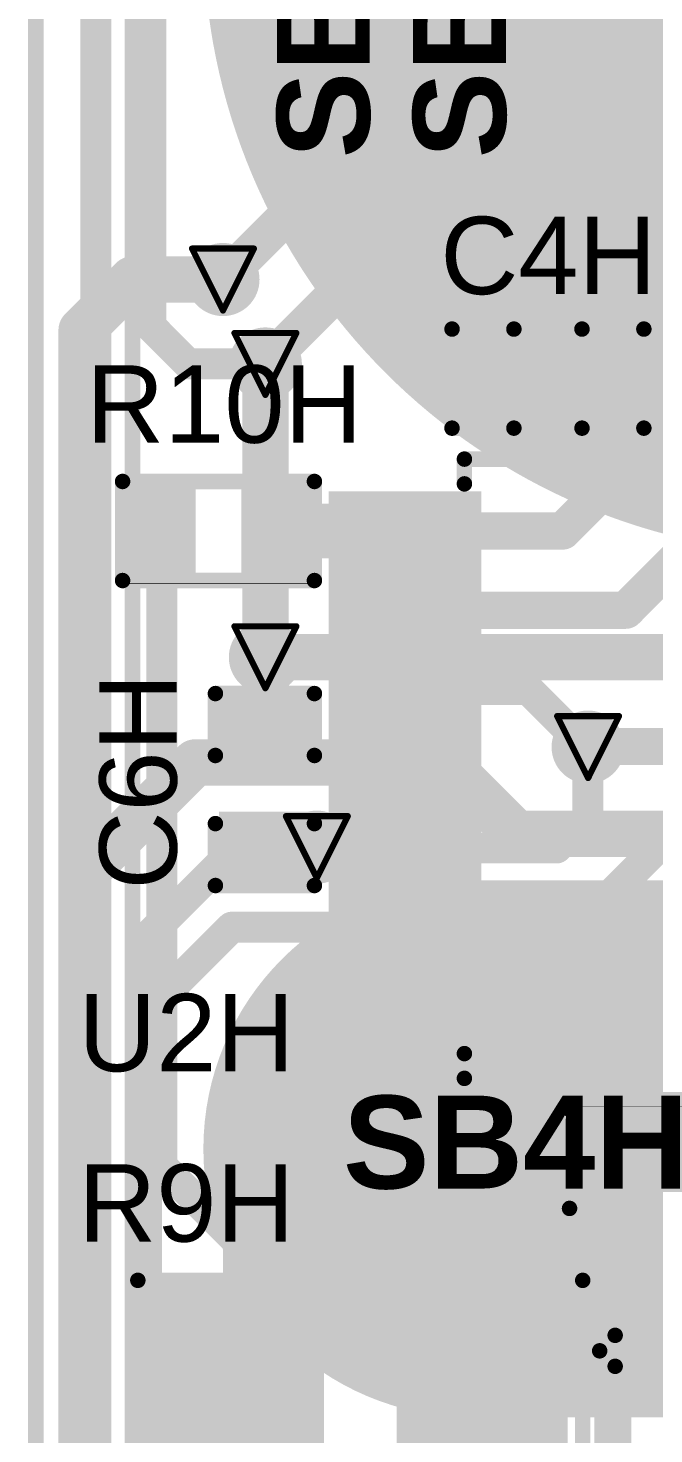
# Model space of a CAD drawing. Header units: inches. Extents: x -4.2 to 12.6, y -6.1 to 3.
# Drawn here: x 4.0725 to 4.2747, y -4.9446 to -4.4906 of the extents above; entities that cross this region are included whole.
import ezdxf

# ---------------------------------------------------------------- set-up
doc = ezdxf.new("R2010")
doc.units = ezdxf.units.IN
doc.header["$MEASUREMENT"] = 0
for name, color, linetype in [('Board Outline', 216, 'Continuous'), ('Bottom Layer', 5, 'Continuous'), ('Bottom Overlay', 54, 'Continuous'), ('Bottom Paste', 16, 'Continuous'), ('Drill Drawing', 1, 'Continuous'), ('Flex_Ribbon Bottom Coverlay', 6, 'Continuous'), ('Flex_Ribbon Top Overlay', 2, 'Continuous'), ('Top Layer', 1, 'Continuous'), ('Top Paste', 8, 'Continuous'), ('Top Solder', 216, 'Continuous'), ('Via Holes', 16, 'Continuous')]:
    doc.layers.add(name, color=color, linetype=linetype)
doc.styles.add('Arial', font='', dxfattribs={"height": 0.2})
doc.styles.add('Arial_Bold', font='', dxfattribs={"height": 0.2})
doc.styles.get('Arial').set_extended_font_data('Arial')
doc.styles.get('Arial_Bold').set_extended_font_data('Arial', bold=True)

# ---------------------------------------------------------------- blocks, each defined once
blk = doc.blocks.new('14_TSSOP_35')
at = {"layer": 'Flex_Ribbon Top Overlay'}
blk.add_hatch(color=2, dxfattribs=at).paths.add_polyline_path([(-0.084, 0.068), (-0.073, 0.068), (-0.073, 0.086), (-0.084, 0.086)])
at = {"layer": 'Top Layer'}
for points in [[(-0.12992, 0.08563), (-0.08858, 0.08563), (-0.08858, 0.06791), (-0.12992, 0.06791)], [(0.08858, 0.08563), (0.12992, 0.08563), (0.12992, 0.06791), (0.08858, 0.06791)], [(-0.12992, 0.06004), (-0.08858, 0.06004), (-0.08858, 0.04232), (-0.12992, 0.04232)], [(0.08858, 0.06004), (0.12992, 0.06004), (0.12992, 0.04232), (0.08858, 0.04232)], [(-0.12992, 0.03445), (-0.08858, 0.03445), (-0.08858, 0.01673), (-0.12992, 0.01673)], [(0.08858, 0.03445), (0.12992, 0.03445), (0.12992, 0.01673), (0.08858, 0.01673)], [(-0.12992, 0.00886), (-0.08858, 0.00886), (-0.08858, -0.00886), (-0.12992, -0.00886)], [(0.08858, 0.00886), (0.12992, 0.00886), (0.12992, -0.00886), (0.08858, -0.00886)], [(-0.12992, -0.01673), (-0.08858, -0.01673), (-0.08858, -0.03445), (-0.12992, -0.03445)], [(0.08858, -0.01673), (0.12992, -0.01673), (0.12992, -0.03445), (0.08858, -0.03445)], [(-0.12992, -0.04232), (-0.08858, -0.04232), (-0.08858, -0.06004), (-0.12992, -0.06004)], [(0.08858, -0.04232), (0.12992, -0.04232), (0.12992, -0.06004), (0.08858, -0.06004)], [(-0.12992, -0.06791), (-0.08858, -0.06791), (-0.08858, -0.08563), (-0.12992, -0.08563)], [(0.08858, -0.06791), (0.12992, -0.06791), (0.12992, -0.08563), (0.08858, -0.08563)]]:
    blk.add_hatch(color=1, dxfattribs=at).paths.add_polyline_path(points)
at = {"layer": 'Top Paste'}
for points in [[(-0.12992, 0.08563), (-0.08858, 0.08563), (-0.08858, 0.06791), (-0.12992, 0.06791)], [(0.08858, 0.08563), (0.12992, 0.08563), (0.12992, 0.06791), (0.08858, 0.06791)], [(-0.12992, 0.06004), (-0.08858, 0.06004), (-0.08858, 0.04232), (-0.12992, 0.04232)], [(0.08858, 0.06004), (0.12992, 0.06004), (0.12992, 0.04232), (0.08858, 0.04232)], [(-0.12992, 0.03445), (-0.08858, 0.03445), (-0.08858, 0.01673), (-0.12992, 0.01673)], [(0.08858, 0.03445), (0.12992, 0.03445), (0.12992, 0.01673), (0.08858, 0.01673)], [(-0.12992, 0.00886), (-0.08858, 0.00886), (-0.08858, -0.00886), (-0.12992, -0.00886)], [(0.08858, 0.00886), (0.12992, 0.00886), (0.12992, -0.00886), (0.08858, -0.00886)], [(-0.12992, -0.01673), (-0.08858, -0.01673), (-0.08858, -0.03445), (-0.12992, -0.03445)], [(0.08858, -0.01673), (0.12992, -0.01673), (0.12992, -0.03445), (0.08858, -0.03445)], [(-0.12992, -0.04232), (-0.08858, -0.04232), (-0.08858, -0.06004), (-0.12992, -0.06004)], [(0.08858, -0.04232), (0.12992, -0.04232), (0.12992, -0.06004), (0.08858, -0.06004)], [(-0.12992, -0.06791), (-0.08858, -0.06791), (-0.08858, -0.08563), (-0.12992, -0.08563)], [(0.08858, -0.06791), (0.12992, -0.06791), (0.12992, -0.08563), (0.08858, -0.08563)]]:
    blk.add_hatch(color=8, dxfattribs=at).paths.add_polyline_path(points)
at = {"layer": 'Top Solder'}
for points in [[(-0.13392, 0.08963), (-0.08458, 0.08963), (-0.08458, 0.06391), (-0.13392, 0.06391)], [(-0.13392, 0.08963), (-0.08458, 0.08963), (-0.08458, 0.06391), (-0.13392, 0.06391)], [(0.08458, 0.08963), (0.13392, 0.08963), (0.13392, 0.06391), (0.08458, 0.06391)], [(0.08458, 0.08963), (0.13392, 0.08963), (0.13392, 0.06391), (0.08458, 0.06391)], [(-0.13392, 0.06404), (-0.08458, 0.06404), (-0.08458, 0.03832), (-0.13392, 0.03832)], [(-0.13392, 0.06404), (-0.08458, 0.06404), (-0.08458, 0.03832), (-0.13392, 0.03832)], [(0.08458, 0.06404), (0.13392, 0.06404), (0.13392, 0.03832), (0.08458, 0.03832)], [(0.08458, 0.06404), (0.13392, 0.06404), (0.13392, 0.03832), (0.08458, 0.03832)], [(-0.13392, 0.03845), (-0.08458, 0.03845), (-0.08458, 0.01273), (-0.13392, 0.01273)], [(-0.13392, 0.03845), (-0.08458, 0.03845), (-0.08458, 0.01273), (-0.13392, 0.01273)], [(0.08458, 0.03845), (0.13392, 0.03845), (0.13392, 0.01273), (0.08458, 0.01273)], [(0.08458, 0.03845), (0.13392, 0.03845), (0.13392, 0.01273), (0.08458, 0.01273)], [(-0.13392, 0.01286), (-0.08458, 0.01286), (-0.08458, -0.01286), (-0.13392, -0.01286)], [(-0.13392, 0.01286), (-0.08458, 0.01286), (-0.08458, -0.01286), (-0.13392, -0.01286)], [(0.08458, 0.01286), (0.13392, 0.01286), (0.13392, -0.01286), (0.08458, -0.01286)], [(0.08458, 0.01286), (0.13392, 0.01286), (0.13392, -0.01286), (0.08458, -0.01286)], [(-0.13392, -0.01273), (-0.08458, -0.01273), (-0.08458, -0.03845), (-0.13392, -0.03845)], [(-0.13392, -0.01273), (-0.08458, -0.01273), (-0.08458, -0.03845), (-0.13392, -0.03845)], [(0.08458, -0.01273), (0.13392, -0.01273), (0.13392, -0.03845), (0.08458, -0.03845)], [(0.08458, -0.01273), (0.13392, -0.01273), (0.13392, -0.03845), (0.08458, -0.03845)], [(-0.13392, -0.03832), (-0.08458, -0.03832), (-0.08458, -0.06404), (-0.13392, -0.06404)], [(-0.13392, -0.03832), (-0.08458, -0.03832), (-0.08458, -0.06404), (-0.13392, -0.06404)], [(0.08458, -0.03832), (0.13392, -0.03832), (0.13392, -0.06404), (0.08458, -0.06404)], [(0.08458, -0.03832), (0.13392, -0.03832), (0.13392, -0.06404), (0.08458, -0.06404)], [(-0.13392, -0.06391), (-0.08458, -0.06391), (-0.08458, -0.08963), (-0.13392, -0.08963)], [(-0.13392, -0.06391), (-0.08458, -0.06391), (-0.08458, -0.08963), (-0.13392, -0.08963)], [(0.08458, -0.06391), (0.13392, -0.06391), (0.13392, -0.08963), (0.08458, -0.08963)], [(0.08458, -0.06391), (0.13392, -0.06391), (0.13392, -0.08963), (0.08458, -0.08963)]]:
    blk.add_hatch(color=216, dxfattribs=at).paths.add_polyline_path(points)
at = {"layer": 'Flex_Ribbon Top Overlay'}
for points in [[(-0.09, 0.1, 0.005, 0.005, 0), (-0.09, 0.092, 0.005, 0.005, 0)], [(0.09, 0.1, 0.005, 0.005, 0), (-0.09, 0.1, 0.005, 0.005, 0)], [(0.09, 0.1, 0.005, 0.005, 0), (0.09, 0.092, 0.005, 0.005, 0)], [(-0.141, 0.082, 0.00787, 0.00787, 0), (-0.141, 0.072, 0.00787, 0.00787, 0)], [(-0.136, 0.077, 0.00787, 0.00787, 0), (-0.141, 0.082, 0.00787, 0.00787, 0)], [(-0.136, 0.077, 0.00787, 0.00787, 0), (-0.141, 0.072, 0.00787, 0.00787, 0)], [(-0.09, -0.092, 0.005, 0.005, 0), (-0.09, -0.1, 0.005, 0.005, 0)], [(0.09, -0.092, 0.005, 0.005, 0), (0.09, -0.1, 0.005, 0.005, 0)], [(0.09, -0.1, 0.005, 0.005, 0), (-0.09, -0.1, 0.005, 0.005, 0)]]:
    blk.add_lwpolyline(points, format="xyseb", dxfattribs=at)
for points in [[(-0.09125, 0.1, 0.0025, 0.0025, 1), (-0.08875, 0.1, 0.0025, 0.0025, 1)], [(-0.09125, 0.1, 0.0025, 0.0025, 1), (-0.08875, 0.1, 0.0025, 0.0025, 1)], [(0.08875, 0.1, 0.0025, 0.0025, 1), (0.09125, 0.1, 0.0025, 0.0025, 1)], [(0.08875, 0.1, 0.0025, 0.0025, 1), (0.09125, 0.1, 0.0025, 0.0025, 1)], [(-0.09125, 0.092, 0.0025, 0.0025, 1), (-0.08875, 0.092, 0.0025, 0.0025, 1)], [(0.08875, 0.092, 0.0025, 0.0025, 1), (0.09125, 0.092, 0.0025, 0.0025, 1)], [(-0.14297, 0.082, 0.00394, 0.00394, 1), (-0.13903, 0.082, 0.00394, 0.00394, 1)], [(-0.14297, 0.082, 0.00394, 0.00394, 1), (-0.13903, 0.082, 0.00394, 0.00394, 1)], [(-0.13797, 0.077, 0.00394, 0.00394, 1), (-0.13403, 0.077, 0.00394, 0.00394, 1)], [(-0.13797, 0.077, 0.00394, 0.00394, 1), (-0.13403, 0.077, 0.00394, 0.00394, 1)], [(-0.14297, 0.072, 0.00394, 0.00394, 1), (-0.13903, 0.072, 0.00394, 0.00394, 1)], [(-0.14297, 0.072, 0.00394, 0.00394, 1), (-0.13903, 0.072, 0.00394, 0.00394, 1)], [(-0.09125, -0.092, 0.0025, 0.0025, 1), (-0.08875, -0.092, 0.0025, 0.0025, 1)], [(0.08875, -0.092, 0.0025, 0.0025, 1), (0.09125, -0.092, 0.0025, 0.0025, 1)], [(-0.09125, -0.1, 0.0025, 0.0025, 1), (-0.08875, -0.1, 0.0025, 0.0025, 1)], [(-0.09125, -0.1, 0.0025, 0.0025, 1), (-0.08875, -0.1, 0.0025, 0.0025, 1)], [(0.08875, -0.1, 0.0025, 0.0025, 1), (0.09125, -0.1, 0.0025, 0.0025, 1)], [(0.08875, -0.1, 0.0025, 0.0025, 1), (0.09125, -0.1, 0.0025, 0.0025, 1)]]:
    blk.add_lwpolyline(points, format="xyseb", close=True, dxfattribs=at)
blk = doc.blocks.new('S______B______0402_77')
at = {"layer": 'Top Layer'}
for points in [[(-0.0275, -0.0125), (-0.0275, 0.0125), (-0.0095, 0.0125), (-0.0095, -0.0125)], [(0.0095, -0.0125), (0.0095, 0.0125), (0.0275, 0.0125), (0.0275, -0.0125)]]:
    blk.add_hatch(color=1, dxfattribs=at).paths.add_polyline_path(points)
at = {"layer": 'Top Paste'}
for points in [[(-0.0275, -0.0125), (-0.0275, 0.0125), (-0.0095, 0.0125), (-0.0095, -0.0125)], [(0.0095, -0.0125), (0.0095, 0.0125), (0.0275, 0.0125), (0.0275, -0.0125)]]:
    blk.add_hatch(color=8, dxfattribs=at).paths.add_polyline_path(points)
at = {"layer": 'Top Solder'}
for points in [[(-0.02967, -0.01467), (-0.02967, 0.01467), (-0.00733, 0.01467), (-0.00733, -0.01467)], [(-0.02967, -0.01467), (-0.02967, 0.01467), (-0.00733, 0.01467), (-0.00733, -0.01467)], [(0.00733, -0.01467), (0.00733, 0.01467), (0.02967, 0.01467), (0.02967, -0.01467)], [(0.00733, -0.01467), (0.00733, 0.01467), (0.02967, 0.01467), (0.02967, -0.01467)]]:
    blk.add_hatch(color=216, dxfattribs=at).paths.add_polyline_path(points)
at = {"layer": 'Flex_Ribbon Top Overlay'}
for points in [[(-0.031, 0.016, 0.005, 0.005, 0), (-0.031, -0.016, 0.005, 0.005, 0)], [(0.031, 0.016, 0.005, 0.005, 0), (-0.031, 0.016, 0.005, 0.005, 0)], [(0.031, 0.016, 0.005, 0.005, 0), (0.031, -0.016, 0.005, 0.005, 0)], [(0.031, -0.016, 0.005, 0.005, 0), (-0.031, -0.016, 0.005, 0.005, 0)], [(0.032, -0.017, 0.000127, 0.000127, 0), (-0.032, -0.017, 0.000127, 0.000127, 0)]]:
    blk.add_lwpolyline(points, format="xyseb", dxfattribs=at)
for points in [[(-0.03225, 0.016, 0.0025, 0.0025, 1), (-0.02975, 0.016, 0.0025, 0.0025, 1)], [(-0.03225, 0.016, 0.0025, 0.0025, 1), (-0.02975, 0.016, 0.0025, 0.0025, 1)], [(0.02975, 0.016, 0.0025, 0.0025, 1), (0.03225, 0.016, 0.0025, 0.0025, 1)], [(0.02975, 0.016, 0.0025, 0.0025, 1), (0.03225, 0.016, 0.0025, 0.0025, 1)], [(-0.03225, -0.016, 0.0025, 0.0025, 1), (-0.02975, -0.016, 0.0025, 0.0025, 1)], [(-0.03225, -0.016, 0.0025, 0.0025, 1), (-0.02975, -0.016, 0.0025, 0.0025, 1)], [(0.02975, -0.016, 0.0025, 0.0025, 1), (0.03225, -0.016, 0.0025, 0.0025, 1)], [(0.02975, -0.016, 0.0025, 0.0025, 1), (0.03225, -0.016, 0.0025, 0.0025, 1)], [(-0.03203, -0.017, 0.0000635, 0.0000635, 1), (-0.03197, -0.017, 0.0000635, 0.0000635, 1)], [(0.03197, -0.017, 0.0000635, 0.0000635, 1), (0.03203, -0.017, 0.0000635, 0.0000635, 1)]]:
    blk.add_lwpolyline(points, format="xyseb", close=True, dxfattribs=at)
blk = doc.blocks.new('R___0402_112')
at = {"layer": 'Top Layer'}
for points in [[(-0.0275, -0.0125), (-0.0275, 0.0125), (-0.0095, 0.0125), (-0.0095, -0.0125)], [(0.0095, -0.0125), (0.0095, 0.0125), (0.0275, 0.0125), (0.0275, -0.0125)]]:
    blk.add_hatch(color=1, dxfattribs=at).paths.add_polyline_path(points)
at = {"layer": 'Top Paste'}
for points in [[(-0.0275, -0.0125), (-0.0275, 0.0125), (-0.0095, 0.0125), (-0.0095, -0.0125)], [(0.0095, -0.0125), (0.0095, 0.0125), (0.0275, 0.0125), (0.0275, -0.0125)]]:
    blk.add_hatch(color=8, dxfattribs=at).paths.add_polyline_path(points)
at = {"layer": 'Top Solder'}
for points in [[(-0.02967, -0.01467), (-0.02967, 0.01467), (-0.00733, 0.01467), (-0.00733, -0.01467)], [(-0.02967, -0.01467), (-0.02967, 0.01467), (-0.00733, 0.01467), (-0.00733, -0.01467)], [(0.00733, -0.01467), (0.00733, 0.01467), (0.02967, 0.01467), (0.02967, -0.01467)], [(0.00733, -0.01467), (0.00733, 0.01467), (0.02967, 0.01467), (0.02967, -0.01467)]]:
    blk.add_hatch(color=216, dxfattribs=at).paths.add_polyline_path(points)
at = {"layer": 'Flex_Ribbon Top Overlay'}
for points in [[(-0.031, -0.016, 0.005, 0.005, 0), (-0.031, 0.016, 0.005, 0.005, 0)], [(-0.031, 0.016, 0.005, 0.005, 0), (0.031, 0.016, 0.005, 0.005, 0)], [(0.031, -0.016, 0.005, 0.005, 0), (0.031, 0.016, 0.005, 0.005, 0)], [(-0.031, -0.016, 0.005, 0.005, 0), (0.031, -0.016, 0.005, 0.005, 0)], [(-0.032, -0.017, 0.000127, 0.000127, 0), (0.032, -0.017, 0.000127, 0.000127, 0)]]:
    blk.add_lwpolyline(points, format="xyseb", dxfattribs=at)
for points in [[(-0.03225, 0.016, 0.0025, 0.0025, 1), (-0.02975, 0.016, 0.0025, 0.0025, 1)], [(-0.03225, 0.016, 0.0025, 0.0025, 1), (-0.02975, 0.016, 0.0025, 0.0025, 1)], [(0.02975, 0.016, 0.0025, 0.0025, 1), (0.03225, 0.016, 0.0025, 0.0025, 1)], [(0.02975, 0.016, 0.0025, 0.0025, 1), (0.03225, 0.016, 0.0025, 0.0025, 1)], [(-0.03225, -0.016, 0.0025, 0.0025, 1), (-0.02975, -0.016, 0.0025, 0.0025, 1)], [(-0.03225, -0.016, 0.0025, 0.0025, 1), (-0.02975, -0.016, 0.0025, 0.0025, 1)], [(0.02975, -0.016, 0.0025, 0.0025, 1), (0.03225, -0.016, 0.0025, 0.0025, 1)], [(0.02975, -0.016, 0.0025, 0.0025, 1), (0.03225, -0.016, 0.0025, 0.0025, 1)], [(-0.03203, -0.017, 0.0000635, 0.0000635, 1), (-0.03197, -0.017, 0.0000635, 0.0000635, 1)], [(0.03197, -0.017, 0.0000635, 0.0000635, 1), (0.03203, -0.017, 0.0000635, 0.0000635, 1)]]:
    blk.add_lwpolyline(points, format="xyseb", close=True, dxfattribs=at)
blk = doc.blocks.new('TC33X_2_104E__119')
at = {"layer": 'Top Layer'}
for points in [[(0.00787, 0.12992), (0.07087, 0.12992), (0.07087, 0.07087), (0.00787, 0.07087)], [(-0.02362, 0.02362), (0.02362, 0.02362), (0.02362, -0.02362), (-0.02362, -0.02362)], [(0.05512, 0.02362), (0.10236, 0.02362), (0.10236, -0.02362), (0.05512, -0.02362)]]:
    blk.add_hatch(color=1, dxfattribs=at).paths.add_polyline_path(points)
at = {"layer": 'Top Paste'}
for points in [[(0.00787, 0.12992), (0.07087, 0.12992), (0.07087, 0.07087), (0.00787, 0.07087)], [(-0.02362, 0.02362), (0.02362, 0.02362), (0.02362, -0.02362), (-0.02362, -0.02362)], [(0.05512, 0.02362), (0.10236, 0.02362), (0.10236, -0.02362), (0.05512, -0.02362)]]:
    blk.add_hatch(color=8, dxfattribs=at).paths.add_polyline_path(points)
at = {"layer": 'Top Solder'}
for points in [[(0.00387, 0.13392), (0.07487, 0.13392), (0.07487, 0.06687), (0.00387, 0.06687)], [(0.00387, 0.13392), (0.07487, 0.13392), (0.07487, 0.06687), (0.00387, 0.06687)], [(-0.02762, 0.02762), (0.02762, 0.02762), (0.02762, -0.02762), (-0.02762, -0.02762)], [(-0.02762, 0.02762), (0.02762, 0.02762), (0.02762, -0.02762), (-0.02762, -0.02762)], [(0.05112, 0.02762), (0.10636, 0.02762), (0.10636, -0.02762), (0.05112, -0.02762)], [(0.05112, 0.02762), (0.10636, 0.02762), (0.10636, -0.02762), (0.05112, -0.02762)]]:
    blk.add_hatch(color=216, dxfattribs=at).paths.add_polyline_path(points)
at = {"layer": 'Flex_Ribbon Top Overlay'}
for points in [[(-0.02063, 0.1242, 0.005, 0.005, 0), (-0.03252, 0.11231, 0.005, 0.005, 0)], [(-0.00063, 0.1242, 0.005, 0.005, 0), (-0.02063, 0.1242, 0.005, 0.005, 0)], [(0.09937, 0.1242, 0.005, 0.005, 0), (0.07937, 0.1242, 0.005, 0.005, 0)], [(0.11126, 0.11231, 0.005, 0.005, 0), (0.09937, 0.1242, 0.005, 0.005, 0)], [(-0.03252, 0.11231, 0.005, 0.005, 0), (-0.03252, -0.02776, 0.005, 0.005, 0)], [(0.11126, 0.11231, 0.005, 0.005, 0), (0.11126, -0.02776, 0.005, 0.005, 0)], [(-0.038, -0.005, 0.005, 0.005, 0), (-0.043, 0, 0.005, 0.005, 0)], [(-0.043, 0, 0.005, 0.005, 0), (-0.043, -0.01, 0.005, 0.005, 0)], [(-0.038, -0.005, 0.005, 0.005, 0), (-0.043, -0.01, 0.005, 0.005, 0)], [(0.11126, -0.02776, 0.005, 0.005, 0), (-0.03252, -0.02776, 0.005, 0.005, 0)]]:
    blk.add_lwpolyline(points, format="xyseb", dxfattribs=at)
for points in [[(-0.02188, 0.1242, 0.0025, 0.0025, 1), (-0.01938, 0.1242, 0.0025, 0.0025, 1)], [(-0.02188, 0.1242, 0.0025, 0.0025, 1), (-0.01938, 0.1242, 0.0025, 0.0025, 1)], [(-0.00188, 0.1242, 0.0025, 0.0025, 1), (0.00062, 0.1242, 0.0025, 0.0025, 1)], [(0.07812, 0.1242, 0.0025, 0.0025, 1), (0.08062, 0.1242, 0.0025, 0.0025, 1)], [(0.09812, 0.1242, 0.0025, 0.0025, 1), (0.10062, 0.1242, 0.0025, 0.0025, 1)], [(0.09812, 0.1242, 0.0025, 0.0025, 1), (0.10062, 0.1242, 0.0025, 0.0025, 1)], [(-0.03377, 0.11231, 0.0025, 0.0025, 1), (-0.03127, 0.11231, 0.0025, 0.0025, 1)], [(-0.03377, 0.11231, 0.0025, 0.0025, 1), (-0.03127, 0.11231, 0.0025, 0.0025, 1)], [(0.11001, 0.11231, 0.0025, 0.0025, 1), (0.11251, 0.11231, 0.0025, 0.0025, 1)], [(0.11001, 0.11231, 0.0025, 0.0025, 1), (0.11251, 0.11231, 0.0025, 0.0025, 1)], [(-0.04425, 0, 0.0025, 0.0025, 1), (-0.04175, 0, 0.0025, 0.0025, 1)], [(-0.04425, 0, 0.0025, 0.0025, 1), (-0.04175, 0, 0.0025, 0.0025, 1)], [(-0.03925, -0.005, 0.0025, 0.0025, 1), (-0.03675, -0.005, 0.0025, 0.0025, 1)], [(-0.03925, -0.005, 0.0025, 0.0025, 1), (-0.03675, -0.005, 0.0025, 0.0025, 1)], [(-0.04425, -0.01, 0.0025, 0.0025, 1), (-0.04175, -0.01, 0.0025, 0.0025, 1)], [(-0.04425, -0.01, 0.0025, 0.0025, 1), (-0.04175, -0.01, 0.0025, 0.0025, 1)], [(-0.03377, -0.02776, 0.0025, 0.0025, 1), (-0.03127, -0.02776, 0.0025, 0.0025, 1)], [(-0.03377, -0.02776, 0.0025, 0.0025, 1), (-0.03127, -0.02776, 0.0025, 0.0025, 1)], [(0.11001, -0.02776, 0.0025, 0.0025, 1), (0.11251, -0.02776, 0.0025, 0.0025, 1)], [(0.11001, -0.02776, 0.0025, 0.0025, 1), (0.11251, -0.02776, 0.0025, 0.0025, 1)]]:
    blk.add_lwpolyline(points, format="xyseb", close=True, dxfattribs=at)
blk = doc.blocks.new('_EMG________B_196')
at = {"layer": 'Bottom Layer'}
h = blk.add_hatch(color=5, dxfattribs=at)
edge = h.paths.add_edge_path()
edge.add_arc((0, 0.3932), 0.19685, 0, 360)
h = blk.add_hatch(color=5, dxfattribs=at)
edge = h.paths.add_edge_path()
edge.add_arc((-0.11417, 0.0005), 0.08268, 90, 270)
edge.add_line((-0.11417, -0.08217), (0.11417, -0.08217))
edge.add_arc((0.11417, 0.0005), 0.08268, 270, 450)
edge.add_line((0.11417, 0.08318), (-0.11417, 0.08318))
at = {"layer": 'Bottom Paste'}
h = blk.add_hatch(color=16, dxfattribs=at)
edge = h.paths.add_edge_path()
edge.add_arc((0, 0.3932), 0.19685, 0, 360)
h = blk.add_hatch(color=16, dxfattribs=at)
edge = h.paths.add_edge_path()
edge.add_arc((-0.11417, 0.0005), 0.08268, 90, 270)
edge.add_line((-0.11417, -0.08217), (0.11417, -0.08217))
edge.add_arc((0.11417, 0.0005), 0.08268, 270, 450)
edge.add_line((0.11417, 0.08318), (-0.11417, 0.08318))
at = {"layer": 'Flex_Ribbon Bottom Coverlay'}
h = blk.add_hatch(color=6, dxfattribs=at)
edge = h.paths.add_edge_path()
edge.add_arc((0, 0.3932), 0.20085, 0, 360)
h = blk.add_hatch(color=6, dxfattribs=at)
edge = h.paths.add_edge_path()
edge.add_arc((0, 0.3932), 0.20085, 0, 360)
h = blk.add_hatch(color=6, dxfattribs=at)
edge = h.paths.add_edge_path()
edge.add_arc((-0.11417, 0.0005), 0.08668, 90, 270)
edge.add_line((-0.11417, -0.08617), (0.11417, -0.08617))
edge.add_arc((0.11417, 0.0005), 0.08668, 270, 450)
edge.add_line((0.11417, 0.08718), (-0.11417, 0.08718))
h = blk.add_hatch(color=6, dxfattribs=at)
edge = h.paths.add_edge_path()
edge.add_arc((-0.11417, 0.0005), 0.08668, 90, 270)
edge.add_line((-0.11417, -0.08617), (0.11417, -0.08617))
edge.add_arc((0.11417, 0.0005), 0.08668, 270, 450)
edge.add_line((0.11417, 0.08718), (-0.11417, 0.08718))
at = {"layer": 'Bottom Overlay'}
blk.add_lwpolyline([(-0.22375, -0.43172, 0.005, 0.005, 0), (-0.22375, 0.43172, 0.005, 0.005, 0)], format="xyseb", dxfattribs=at)
blk = doc.blocks.new('C___0402_224')
at = {"layer": 'Top Layer'}
for points in [[(-0.0275, -0.0125), (-0.0275, 0.0125), (-0.0095, 0.0125), (-0.0095, -0.0125)], [(0.0095, -0.0125), (0.0095, 0.0125), (0.0275, 0.0125), (0.0275, -0.0125)]]:
    blk.add_hatch(color=1, dxfattribs=at).paths.add_polyline_path(points)
at = {"layer": 'Top Paste'}
for points in [[(-0.0275, -0.0125), (-0.0275, 0.0125), (-0.0095, 0.0125), (-0.0095, -0.0125)], [(0.0095, -0.0125), (0.0095, 0.0125), (0.0275, 0.0125), (0.0275, -0.0125)]]:
    blk.add_hatch(color=8, dxfattribs=at).paths.add_polyline_path(points)
at = {"layer": 'Top Solder'}
for points in [[(-0.02986, -0.01486), (-0.02986, 0.01486), (-0.00714, 0.01486), (-0.00714, -0.01486)], [(-0.02986, -0.01486), (-0.02986, 0.01486), (-0.00714, 0.01486), (-0.00714, -0.01486)], [(0.00714, -0.01486), (0.00714, 0.01486), (0.02986, 0.01486), (0.02986, -0.01486)], [(0.00714, -0.01486), (0.00714, 0.01486), (0.02986, 0.01486), (0.02986, -0.01486)]]:
    blk.add_hatch(color=216, dxfattribs=at).paths.add_polyline_path(points)
at = {"layer": 'Flex_Ribbon Top Overlay'}
for points in [[(-0.011, 0.016, 0.005, 0.005, 0), (-0.031, 0.016, 0.005, 0.005, 0)], [(-0.031, -0.016, 0.005, 0.005, 0), (-0.031, 0.016, 0.005, 0.005, 0)], [(0.031, 0.016, 0.005, 0.005, 0), (0.011, 0.016, 0.005, 0.005, 0)], [(0.031, -0.016, 0.005, 0.005, 0), (0.031, 0.016, 0.005, 0.005, 0)], [(-0.011, -0.016, 0.005, 0.005, 0), (-0.031, -0.016, 0.005, 0.005, 0)], [(0.031, -0.016, 0.005, 0.005, 0), (0.011, -0.016, 0.005, 0.005, 0)]]:
    blk.add_lwpolyline(points, format="xyseb", dxfattribs=at)
for points in [[(-0.03225, 0.016, 0.0025, 0.0025, 1), (-0.02975, 0.016, 0.0025, 0.0025, 1)], [(-0.03225, 0.016, 0.0025, 0.0025, 1), (-0.02975, 0.016, 0.0025, 0.0025, 1)], [(-0.01225, 0.016, 0.0025, 0.0025, 1), (-0.00975, 0.016, 0.0025, 0.0025, 1)], [(0.00975, 0.016, 0.0025, 0.0025, 1), (0.01225, 0.016, 0.0025, 0.0025, 1)], [(0.02975, 0.016, 0.0025, 0.0025, 1), (0.03225, 0.016, 0.0025, 0.0025, 1)], [(0.02975, 0.016, 0.0025, 0.0025, 1), (0.03225, 0.016, 0.0025, 0.0025, 1)], [(-0.03225, -0.016, 0.0025, 0.0025, 1), (-0.02975, -0.016, 0.0025, 0.0025, 1)], [(-0.03225, -0.016, 0.0025, 0.0025, 1), (-0.02975, -0.016, 0.0025, 0.0025, 1)], [(-0.01225, -0.016, 0.0025, 0.0025, 1), (-0.00975, -0.016, 0.0025, 0.0025, 1)], [(0.00975, -0.016, 0.0025, 0.0025, 1), (0.01225, -0.016, 0.0025, 0.0025, 1)], [(0.02975, -0.016, 0.0025, 0.0025, 1), (0.03225, -0.016, 0.0025, 0.0025, 1)], [(0.02975, -0.016, 0.0025, 0.0025, 1), (0.03225, -0.016, 0.0025, 0.0025, 1)]]:
    blk.add_lwpolyline(points, format="xyseb", close=True, dxfattribs=at)
blk = doc.blocks.new('C___0402_238')
at = {"layer": 'Top Layer'}
for points in [[(-0.0275, -0.0125), (-0.0275, 0.0125), (-0.0095, 0.0125), (-0.0095, -0.0125)], [(0.0095, -0.0125), (0.0095, 0.0125), (0.0275, 0.0125), (0.0275, -0.0125)]]:
    blk.add_hatch(color=1, dxfattribs=at).paths.add_polyline_path(points)
at = {"layer": 'Top Paste'}
for points in [[(-0.0275, -0.0125), (-0.0275, 0.0125), (-0.0095, 0.0125), (-0.0095, -0.0125)], [(0.0095, -0.0125), (0.0095, 0.0125), (0.0275, 0.0125), (0.0275, -0.0125)]]:
    blk.add_hatch(color=8, dxfattribs=at).paths.add_polyline_path(points)
at = {"layer": 'Top Solder'}
for points in [[(-0.02986, -0.01486), (-0.02986, 0.01486), (-0.00714, 0.01486), (-0.00714, -0.01486)], [(-0.02986, -0.01486), (-0.02986, 0.01486), (-0.00714, 0.01486), (-0.00714, -0.01486)], [(0.00714, -0.01486), (0.00714, 0.01486), (0.02986, 0.01486), (0.02986, -0.01486)], [(0.00714, -0.01486), (0.00714, 0.01486), (0.02986, 0.01486), (0.02986, -0.01486)]]:
    blk.add_hatch(color=216, dxfattribs=at).paths.add_polyline_path(points)
at = {"layer": 'Flex_Ribbon Top Overlay'}
for points in [[(-0.011, 0.016, 0.005, 0.005, 0), (-0.031, 0.016, 0.005, 0.005, 0)], [(-0.031, 0.016, 0.005, 0.005, 0), (-0.031, -0.016, 0.005, 0.005, 0)], [(0.031, 0.016, 0.005, 0.005, 0), (0.011, 0.016, 0.005, 0.005, 0)], [(0.031, 0.016, 0.005, 0.005, 0), (0.031, -0.016, 0.005, 0.005, 0)], [(-0.011, -0.016, 0.005, 0.005, 0), (-0.031, -0.016, 0.005, 0.005, 0)], [(0.031, -0.016, 0.005, 0.005, 0), (0.011, -0.016, 0.005, 0.005, 0)]]:
    blk.add_lwpolyline(points, format="xyseb", dxfattribs=at)
for points in [[(-0.03225, 0.016, 0.0025, 0.0025, 1), (-0.02975, 0.016, 0.0025, 0.0025, 1)], [(-0.03225, 0.016, 0.0025, 0.0025, 1), (-0.02975, 0.016, 0.0025, 0.0025, 1)], [(-0.01225, 0.016, 0.0025, 0.0025, 1), (-0.00975, 0.016, 0.0025, 0.0025, 1)], [(0.00975, 0.016, 0.0025, 0.0025, 1), (0.01225, 0.016, 0.0025, 0.0025, 1)], [(0.02975, 0.016, 0.0025, 0.0025, 1), (0.03225, 0.016, 0.0025, 0.0025, 1)], [(0.02975, 0.016, 0.0025, 0.0025, 1), (0.03225, 0.016, 0.0025, 0.0025, 1)], [(-0.03225, -0.016, 0.0025, 0.0025, 1), (-0.02975, -0.016, 0.0025, 0.0025, 1)], [(-0.03225, -0.016, 0.0025, 0.0025, 1), (-0.02975, -0.016, 0.0025, 0.0025, 1)], [(-0.01225, -0.016, 0.0025, 0.0025, 1), (-0.00975, -0.016, 0.0025, 0.0025, 1)], [(0.00975, -0.016, 0.0025, 0.0025, 1), (0.01225, -0.016, 0.0025, 0.0025, 1)], [(0.02975, -0.016, 0.0025, 0.0025, 1), (0.03225, -0.016, 0.0025, 0.0025, 1)], [(0.02975, -0.016, 0.0025, 0.0025, 1), (0.03225, -0.016, 0.0025, 0.0025, 1)]]:
    blk.add_lwpolyline(points, format="xyseb", close=True, dxfattribs=at)

msp = doc.modelspace()

# ---------------------------------------------------------------- hatches: boundary and pattern name
at = {"layer": 'Bottom Layer'}
h = msp.add_hatch(color=5, dxfattribs=at)
edge = h.paths.add_edge_path()
edge.add_arc((4.13545, -4.57178), 0.01181, 0, 360)
h = msp.add_hatch(color=5, dxfattribs=at)
edge = h.paths.add_edge_path()
edge.add_arc((4.14915, -4.59905), 0.01181, 0, 360)
h = msp.add_hatch(color=5, dxfattribs=at)
edge = h.paths.add_edge_path()
edge.add_arc((4.14915, -4.69378), 0.01181, 0, 360)
h = msp.add_hatch(color=5, dxfattribs=at)
edge = h.paths.add_edge_path()
edge.add_arc((4.25345, -4.72278), 0.01181, 0, 360)
h = msp.add_hatch(color=5, dxfattribs=at)
edge = h.paths.add_edge_path()
edge.add_arc((4.16579, -4.7551), 0.01181, 0, 360)
at = {"layer": 'Top Layer'}
h = msp.add_hatch(color=1, dxfattribs=at)
edge = h.paths.add_edge_path()
edge.add_arc((4.13545, -4.57178), 0.01181, 0, 360)
h = msp.add_hatch(color=1, dxfattribs=at)
edge = h.paths.add_edge_path()
edge.add_arc((4.14915, -4.59905), 0.01181, 0, 360)
for points in [[(4.24847, -4.61878), (4.30347, -4.61878), (4.30347, -4.59078), (4.24847, -4.59078)], [(4.14409, -4.66187), (4.21489, -4.66187), (4.21489, -4.64415), (4.14409, -4.64415)], [(4.1365, -4.7323), (4.21489, -4.7323), (4.21489, -4.72093), (4.1365, -4.72093)], [(4.16245, -4.85878), (4.23345, -4.85878), (4.23345, -4.79778), (4.16245, -4.79778)], [(4.19245, -5.05278), (4.24645, -5.05278), (4.24645, -4.89178), (4.19245, -4.89178)]]:
    msp.add_hatch(color=1, dxfattribs=at).paths.add_polyline_path(points)
h = msp.add_hatch(color=1, dxfattribs=at)
edge = h.paths.add_edge_path()
edge.add_arc((4.14915, -4.69378), 0.01181, 0, 360)
h = msp.add_hatch(color=1, dxfattribs=at)
edge = h.paths.add_edge_path()
edge.add_arc((4.25345, -4.72278), 0.01181, 0, 360)
h = msp.add_hatch(color=1, dxfattribs=at)
edge = h.paths.add_edge_path()
edge.add_arc((4.16579, -4.7551), 0.01181, 0, 360)
at = {"layer": 'Via Holes'}
h = msp.add_hatch(color=7, dxfattribs=at)
edge = h.paths.add_edge_path()
edge.add_arc((4.13545, -4.57178), 0.00591, 0, 360)
h = msp.add_hatch(color=7, dxfattribs=at)
edge = h.paths.add_edge_path()
edge.add_arc((4.14915, -4.59905), 0.00591, 0, 360)
h = msp.add_hatch(color=7, dxfattribs=at)
edge = h.paths.add_edge_path()
edge.add_arc((4.14915, -4.69378), 0.00591, 0, 360)
h = msp.add_hatch(color=7, dxfattribs=at)
edge = h.paths.add_edge_path()
edge.add_arc((4.25345, -4.72278), 0.00591, 0, 360)
h = msp.add_hatch(color=7, dxfattribs=at)
edge = h.paths.add_edge_path()
edge.add_arc((4.16579, -4.7551), 0.00591, 0, 360)

# ---------------------------------------------------------------- linework, layer by layer
at = {"layer": 'Board Outline'}
msp.add_lwpolyline([(4.07497, -5.28378, 0.005, 0.005, 0), (4.07497, -4.42333, 0.005, 0.005, 0)], format="xyseb", dxfattribs=at)
at = {"layer": 'Bottom Layer'}
for points in [[(4.08977, -4.58818, 0.015, 0.015, 0), (4.10616, -4.57178, 0.015, 0.015, 0)], [(4.10616, -4.57178, 0.015, 0.015, 0), (4.13545, -4.57178, 0.015, 0.015, 0)], [(4.08977, -4.76447, 0.015, 0.015, 0), (4.08977, -4.58818, 0.015, 0.015, 0)], [(4.14915, -4.69378, 0.015, 0.015, 0), (4.14915, -4.59905, 0.015, 0.015, 0)], [(4.14915, -4.69378, 0.015, 0.015, 0), (4.31647, -4.69378, 0.015, 0.015, 0)], [(4.25345, -4.72278, 0.012, 0.012, 0), (4.25364, -4.7226, 0.012, 0.012, 0)], [(4.25364, -4.7226, 0.012, 0.012, 0), (4.33764, -4.7226, 0.012, 0.012, 0)], [(4.08977, -4.76447, 0.015, 0.015, 0), (4.12648, -4.72776, 0.015, 0.015, 0)], [(4.12648, -4.72776, 0.015, 0.015, 0), (4.20725, -4.72776, 0.015, 0.015, 0)], [(4.20725, -4.72776, 0.015, 0.015, 0), (4.23028, -4.75078, 0.015, 0.015, 0)], [(4.23028, -4.75078, 0.015, 0.015, 0), (4.35747, -4.75078, 0.015, 0.015, 0)], [(4.11077, -4.78438, 0.01, 0.01, 0), (4.14005, -4.7551, 0.01, 0.01, 0)], [(4.14005, -4.7551, 0.01, 0.01, 0), (4.16579, -4.7551, 0.01, 0.01, 0)], [(4.08977, -5.22328, 0.015, 0.015, 0), (4.08977, -4.76447, 0.015, 0.015, 0)], [(4.11077, -5.1251, 0.01, 0.01, 0), (4.11077, -4.78438, 0.01, 0.01, 0)]]:
    msp.add_lwpolyline(points, format="xyseb", dxfattribs=at)
for points in [[(4.10241, -4.57178, 0.0075, 0.0075, 1), (4.10991, -4.57178, 0.0075, 0.0075, 1)], [(4.10241, -4.57178, 0.0075, 0.0075, 1), (4.10991, -4.57178, 0.0075, 0.0075, 1)], [(4.1317, -4.57178, 0.0075, 0.0075, 1), (4.1392, -4.57178, 0.0075, 0.0075, 1)], [(4.08602, -4.58818, 0.0075, 0.0075, 1), (4.09352, -4.58818, 0.0075, 0.0075, 1)], [(4.08602, -4.58818, 0.0075, 0.0075, 1), (4.09352, -4.58818, 0.0075, 0.0075, 1)], [(4.1454, -4.59905, 0.0075, 0.0075, 1), (4.1529, -4.59905, 0.0075, 0.0075, 1)], [(4.1454, -4.69378, 0.0075, 0.0075, 1), (4.1529, -4.69378, 0.0075, 0.0075, 1)], [(4.1454, -4.69378, 0.0075, 0.0075, 1), (4.1529, -4.69378, 0.0075, 0.0075, 1)], [(4.25045, -4.72278, 0.006, 0.006, 1), (4.25645, -4.72278, 0.006, 0.006, 1)], [(4.25064, -4.7226, 0.006, 0.006, 1), (4.25664, -4.7226, 0.006, 0.006, 1)], [(4.25064, -4.7226, 0.006, 0.006, 1), (4.25664, -4.7226, 0.006, 0.006, 1)], [(4.12273, -4.72776, 0.0075, 0.0075, 1), (4.13023, -4.72776, 0.0075, 0.0075, 1)], [(4.12273, -4.72776, 0.0075, 0.0075, 1), (4.13023, -4.72776, 0.0075, 0.0075, 1)], [(4.2035, -4.72776, 0.0075, 0.0075, 1), (4.211, -4.72776, 0.0075, 0.0075, 1)], [(4.2035, -4.72776, 0.0075, 0.0075, 1), (4.211, -4.72776, 0.0075, 0.0075, 1)], [(4.22653, -4.75078, 0.0075, 0.0075, 1), (4.23403, -4.75078, 0.0075, 0.0075, 1)], [(4.22653, -4.75078, 0.0075, 0.0075, 1), (4.23403, -4.75078, 0.0075, 0.0075, 1)], [(4.13755, -4.7551, 0.005, 0.005, 1), (4.14255, -4.7551, 0.005, 0.005, 1)], [(4.13755, -4.7551, 0.005, 0.005, 1), (4.14255, -4.7551, 0.005, 0.005, 1)], [(4.16329, -4.7551, 0.005, 0.005, 1), (4.16829, -4.7551, 0.005, 0.005, 1)], [(4.08602, -4.76447, 0.0075, 0.0075, 1), (4.09352, -4.76447, 0.0075, 0.0075, 1)], [(4.08602, -4.76447, 0.0075, 0.0075, 1), (4.09352, -4.76447, 0.0075, 0.0075, 1)], [(4.08602, -4.76447, 0.0075, 0.0075, 1), (4.09352, -4.76447, 0.0075, 0.0075, 1)], [(4.10827, -4.78438, 0.005, 0.005, 1), (4.11327, -4.78438, 0.005, 0.005, 1)], [(4.10827, -4.78438, 0.005, 0.005, 1), (4.11327, -4.78438, 0.005, 0.005, 1)]]:
    msp.add_lwpolyline(points, format="xyseb", close=True, dxfattribs=at)
at = {"layer": 'Drill Drawing'}
for points in [[(4.12545, -4.56178, 0.002, 0.002, 0), (4.14545, -4.56178, 0.002, 0.002, 0)], [(4.12545, -4.56178, 0.002, 0.002, 0), (4.13545, -4.58178, 0.002, 0.002, 0)], [(4.13545, -4.58178, 0.002, 0.002, 0), (4.14545, -4.56178, 0.002, 0.002, 0)], [(4.13915, -4.58905, 0.002, 0.002, 0), (4.15915, -4.58905, 0.002, 0.002, 0)], [(4.13915, -4.58905, 0.002, 0.002, 0), (4.14915, -4.60905, 0.002, 0.002, 0)], [(4.14915, -4.60905, 0.002, 0.002, 0), (4.15915, -4.58905, 0.002, 0.002, 0)], [(4.13915, -4.68378, 0.002, 0.002, 0), (4.15915, -4.68378, 0.002, 0.002, 0)], [(4.13915, -4.68378, 0.002, 0.002, 0), (4.14915, -4.70378, 0.002, 0.002, 0)], [(4.14915, -4.70378, 0.002, 0.002, 0), (4.15915, -4.68378, 0.002, 0.002, 0)], [(4.24345, -4.71278, 0.002, 0.002, 0), (4.26345, -4.71278, 0.002, 0.002, 0)], [(4.24345, -4.71278, 0.002, 0.002, 0), (4.25345, -4.73278, 0.002, 0.002, 0)], [(4.25345, -4.73278, 0.002, 0.002, 0), (4.26345, -4.71278, 0.002, 0.002, 0)], [(4.15579, -4.7451, 0.002, 0.002, 0), (4.17579, -4.7451, 0.002, 0.002, 0)], [(4.15579, -4.7451, 0.002, 0.002, 0), (4.16579, -4.7651, 0.002, 0.002, 0)], [(4.16579, -4.7651, 0.002, 0.002, 0), (4.17579, -4.7451, 0.002, 0.002, 0)]]:
    msp.add_lwpolyline(points, format="xyseb", dxfattribs=at)
for points in [[(4.12495, -4.56178, 0.001, 0.001, 1), (4.12595, -4.56178, 0.001, 0.001, 1)], [(4.12495, -4.56178, 0.001, 0.001, 1), (4.12595, -4.56178, 0.001, 0.001, 1)], [(4.14495, -4.56178, 0.001, 0.001, 1), (4.14595, -4.56178, 0.001, 0.001, 1)], [(4.14495, -4.56178, 0.001, 0.001, 1), (4.14595, -4.56178, 0.001, 0.001, 1)], [(4.13495, -4.58178, 0.001, 0.001, 1), (4.13595, -4.58178, 0.001, 0.001, 1)], [(4.13495, -4.58178, 0.001, 0.001, 1), (4.13595, -4.58178, 0.001, 0.001, 1)], [(4.13865, -4.58905, 0.001, 0.001, 1), (4.13965, -4.58905, 0.001, 0.001, 1)], [(4.13865, -4.58905, 0.001, 0.001, 1), (4.13965, -4.58905, 0.001, 0.001, 1)], [(4.15865, -4.58905, 0.001, 0.001, 1), (4.15965, -4.58905, 0.001, 0.001, 1)], [(4.15865, -4.58905, 0.001, 0.001, 1), (4.15965, -4.58905, 0.001, 0.001, 1)], [(4.14865, -4.60905, 0.001, 0.001, 1), (4.14965, -4.60905, 0.001, 0.001, 1)], [(4.14865, -4.60905, 0.001, 0.001, 1), (4.14965, -4.60905, 0.001, 0.001, 1)], [(4.13865, -4.68378, 0.001, 0.001, 1), (4.13965, -4.68378, 0.001, 0.001, 1)], [(4.13865, -4.68378, 0.001, 0.001, 1), (4.13965, -4.68378, 0.001, 0.001, 1)], [(4.15865, -4.68378, 0.001, 0.001, 1), (4.15965, -4.68378, 0.001, 0.001, 1)], [(4.15865, -4.68378, 0.001, 0.001, 1), (4.15965, -4.68378, 0.001, 0.001, 1)], [(4.14865, -4.70378, 0.001, 0.001, 1), (4.14965, -4.70378, 0.001, 0.001, 1)], [(4.14865, -4.70378, 0.001, 0.001, 1), (4.14965, -4.70378, 0.001, 0.001, 1)], [(4.24295, -4.71278, 0.001, 0.001, 1), (4.24395, -4.71278, 0.001, 0.001, 1)], [(4.24295, -4.71278, 0.001, 0.001, 1), (4.24395, -4.71278, 0.001, 0.001, 1)], [(4.26295, -4.71278, 0.001, 0.001, 1), (4.26395, -4.71278, 0.001, 0.001, 1)], [(4.26295, -4.71278, 0.001, 0.001, 1), (4.26395, -4.71278, 0.001, 0.001, 1)], [(4.25295, -4.73278, 0.001, 0.001, 1), (4.25395, -4.73278, 0.001, 0.001, 1)], [(4.25295, -4.73278, 0.001, 0.001, 1), (4.25395, -4.73278, 0.001, 0.001, 1)], [(4.15529, -4.7451, 0.001, 0.001, 1), (4.15629, -4.7451, 0.001, 0.001, 1)], [(4.15529, -4.7451, 0.001, 0.001, 1), (4.15629, -4.7451, 0.001, 0.001, 1)], [(4.17529, -4.7451, 0.001, 0.001, 1), (4.17629, -4.7451, 0.001, 0.001, 1)], [(4.17529, -4.7451, 0.001, 0.001, 1), (4.17629, -4.7451, 0.001, 0.001, 1)], [(4.16529, -4.7651, 0.001, 0.001, 1), (4.16629, -4.7651, 0.001, 0.001, 1)], [(4.16529, -4.7651, 0.001, 0.001, 1), (4.16629, -4.7651, 0.001, 0.001, 1)]]:
    msp.add_lwpolyline(points, format="xyseb", close=True, dxfattribs=at)
at = {"layer": 'Top Layer'}
for points in [[(4.09434, -4.95798, 0.01, 0.01, 0), (4.09434, -4.40839, 0.01, 0.01, 0)], [(4.11214, -4.58692, 0.01, 0.01, 0), (4.11214, -4.45652, 0.01, 0.01, 0)], [(4.16503, -4.5422, 0.012, 0.012, -0.198985), (4.24801, -4.50782, 0.012, 0.012, 0)], [(4.24801, -4.50782, 0.012, 0.012, 0), (4.24806, -4.50782, 0.012, 0.012, 0)], [(4.24806, -4.50782, 0.012, 0.012, 0), (4.29698, -4.50782, 0.012, 0.012, 0)], [(4.19422, -4.55398, 0.012, 0.012, -0.198912), (4.24729, -4.532, 0.012, 0.012, 0)], [(4.24729, -4.532, 0.012, 0.012, 0), (4.30397, -4.532, 0.012, 0.012, 0)], [(4.13545, -4.57178, 0.012, 0.012, 0), (4.16503, -4.5422, 0.012, 0.012, 0)], [(4.14915, -4.59905, 0.012, 0.012, 0), (4.19422, -4.55398, 0.012, 0.012, 0)], [(4.22197, -4.58264, 0.01, 0.01, 0), (4.22783, -4.57678, 0.01, 0.01, 0)], [(4.22783, -4.57678, 0.01, 0.01, 0), (4.33647, -4.57678, 0.01, 0.01, 0)], [(4.22197, -4.60378, 0.01, 0.01, 0), (4.22197, -4.58264, 0.01, 0.01, 0)], [(4.11214, -4.58692, 0.01, 0.01, 0), (4.12427, -4.59905, 0.01, 0.01, 0)], [(4.12427, -4.59905, 0.01, 0.01, 0), (4.14915, -4.59905, 0.01, 0.01, 0)], [(4.22197, -4.60378, 0.01, 0.01, 0), (4.22597, -4.59978, 0.01, 0.01, 0)], [(4.26563, -4.6786, 0.012, 0.012, 0), (4.32997, -4.61426, 0.012, 0.012, 0)], [(4.26724, -4.63099, 0.012, 0.012, 0), (4.26724, -4.61178, 0.012, 0.012, 0)], [(4.24522, -4.65301, 0.012, 0.012, 0), (4.26724, -4.63099, 0.012, 0.012, 0)], [(4.19045, -4.65023, 0.012, 0.012, 0), (4.19312, -4.6529, 0.012, 0.012, 0)], [(4.11571, -4.8035, 0.01, 0.01, 0), (4.11571, -4.653, 0.01, 0.01, 0)], [(4.19324, -4.65301, 0.012, 0.012, 0), (4.19422, -4.65301, 0.012, 0.012, 0)], [(4.19312, -4.6529, 0.01, 0.01, 0), (4.19324, -4.65301, 0.01, 0.01, 0)], [(4.19422, -4.65301, 0.012, 0.012, 0), (4.24522, -4.65301, 0.012, 0.012, 0)], [(4.19324, -4.6786, 0.012, 0.012, 0), (4.26563, -4.6786, 0.012, 0.012, 0)], [(4.1493, -4.71814, 0.015, 0.015, 0), (4.1493, -4.69393, 0.015, 0.015, 0)], [(4.14915, -4.69378, 0.01, 0.01, 0), (4.1493, -4.69393, 0.01, 0.01, 0)], [(4.19422, -4.70419, 0.01, 0.01, 0), (4.23413, -4.70419, 0.01, 0.01, 0)], [(4.23413, -4.70419, 0.01, 0.01, 0), (4.25272, -4.72278, 0.01, 0.01, 0)], [(4.14915, -4.72199, 0.01, 0.01, 0), (4.14945, -4.72228, 0.01, 0.01, 0)], [(4.1493, -4.71814, 0.01, 0.01, 0), (4.14945, -4.71828, 0.01, 0.01, 0)], [(4.25272, -4.72278, 0.01, 0.01, 0), (4.25345, -4.72278, 0.01, 0.01, 0)], [(4.25332, -4.72291, 0.01, 0.01, 0), (4.25345, -4.72278, 0.01, 0.01, 0)], [(4.25332, -4.74533, 0.01, 0.01, 0), (4.25332, -4.72291, 0.01, 0.01, 0)], [(4.19298, -4.72854, 0.012, 0.012, 0), (4.19422, -4.72978, 0.012, 0.012, 0)], [(4.24327, -4.75538, 0.01, 0.01, 0), (4.25332, -4.74533, 0.01, 0.01, 0)], [(4.25995, -4.80745, 0.015, 0.015, 0), (4.31647, -4.75093, 0.015, 0.015, 0)], [(4.22745, -4.80378, 0.01, 0.01, 0), (4.28045, -4.75078, 0.01, 0.01, 0)], [(4.19422, -4.75538, 0.01, 0.01, 0), (4.24327, -4.75538, 0.01, 0.01, 0)], [(4.11571, -4.8035, 0.01, 0.01, 0), (4.13824, -4.78097, 0.01, 0.01, 0)], [(4.13824, -4.78097, 0.01, 0.01, 0), (4.19324, -4.78097, 0.01, 0.01, 0)], [(4.11571, -4.85803, 0.01, 0.01, 0), (4.11571, -4.8035, 0.01, 0.01, 0)], [(4.25995, -4.85578, 0.015, 0.015, 0), (4.25995, -4.80745, 0.015, 0.015, 0)], [(4.19647, -4.82828, 0.01, 0.01, 0), (4.21919, -4.851, 0.01, 0.01, 0)], [(4.21919, -4.92278, 0.022, 0.022, 0), (4.21919, -4.851, 0.022, 0.022, 0)], [(4.11571, -4.85803, 0.01, 0.01, 0), (4.14045, -4.88276, 0.01, 0.01, 0)], [(4.26147, -5.08678, 0.012, 0.012, 0), (4.26147, -4.86078, 0.012, 0.012, 0)], [(4.14045, -4.92278, 0.01, 0.01, 0), (4.14045, -4.88276, 0.01, 0.01, 0)], [(4.20247, -4.9395, 0.01, 0.01, 0), (4.21919, -4.92278, 0.01, 0.01, 0)], [(4.20247, -4.97278, 0.01, 0.01, 0), (4.20247, -4.9395, 0.01, 0.01, 0)]]:
    msp.add_lwpolyline(points, format="xyseb", dxfattribs=at)
for points in [[(4.24501, -4.50782, 0.006, 0.006, 1), (4.25101, -4.50782, 0.006, 0.006, 1)], [(4.24501, -4.50782, 0.006, 0.006, 1), (4.25101, -4.50782, 0.006, 0.006, 1)], [(4.24506, -4.50782, 0.006, 0.006, 1), (4.25106, -4.50782, 0.006, 0.006, 1)], [(4.24506, -4.50782, 0.006, 0.006, 1), (4.25106, -4.50782, 0.006, 0.006, 1)], [(4.24429, -4.532, 0.006, 0.006, 1), (4.25029, -4.532, 0.006, 0.006, 1)], [(4.24429, -4.532, 0.006, 0.006, 1), (4.25029, -4.532, 0.006, 0.006, 1)], [(4.16203, -4.5422, 0.006, 0.006, 1), (4.16803, -4.5422, 0.006, 0.006, 1)], [(4.16203, -4.5422, 0.006, 0.006, 1), (4.16803, -4.5422, 0.006, 0.006, 1)], [(4.19122, -4.55398, 0.006, 0.006, 1), (4.19722, -4.55398, 0.006, 0.006, 1)], [(4.19122, -4.55398, 0.006, 0.006, 1), (4.19722, -4.55398, 0.006, 0.006, 1)], [(4.13245, -4.57178, 0.006, 0.006, 1), (4.13845, -4.57178, 0.006, 0.006, 1)], [(4.22533, -4.57678, 0.005, 0.005, 1), (4.23033, -4.57678, 0.005, 0.005, 1)], [(4.22533, -4.57678, 0.005, 0.005, 1), (4.23033, -4.57678, 0.005, 0.005, 1)], [(4.21947, -4.58264, 0.005, 0.005, 1), (4.22447, -4.58264, 0.005, 0.005, 1)], [(4.21947, -4.58264, 0.005, 0.005, 1), (4.22447, -4.58264, 0.005, 0.005, 1)], [(4.10964, -4.58692, 0.005, 0.005, 1), (4.11464, -4.58692, 0.005, 0.005, 1)], [(4.10964, -4.58692, 0.005, 0.005, 1), (4.11464, -4.58692, 0.005, 0.005, 1)], [(4.12177, -4.59905, 0.005, 0.005, 1), (4.12677, -4.59905, 0.005, 0.005, 1)], [(4.12177, -4.59905, 0.005, 0.005, 1), (4.12677, -4.59905, 0.005, 0.005, 1)], [(4.14615, -4.59905, 0.006, 0.006, 1), (4.15215, -4.59905, 0.006, 0.006, 1)], [(4.14665, -4.59905, 0.005, 0.005, 1), (4.15165, -4.59905, 0.005, 0.005, 1)], [(4.21947, -4.60378, 0.005, 0.005, 1), (4.22447, -4.60378, 0.005, 0.005, 1)], [(4.21947, -4.60378, 0.005, 0.005, 1), (4.22447, -4.60378, 0.005, 0.005, 1)], [(4.22347, -4.59978, 0.005, 0.005, 1), (4.22847, -4.59978, 0.005, 0.005, 1)], [(4.26424, -4.61178, 0.006, 0.006, 1), (4.27024, -4.61178, 0.006, 0.006, 1)], [(4.26424, -4.63099, 0.006, 0.006, 1), (4.27024, -4.63099, 0.006, 0.006, 1)], [(4.26424, -4.63099, 0.006, 0.006, 1), (4.27024, -4.63099, 0.006, 0.006, 1)], [(4.18745, -4.65023, 0.006, 0.006, 1), (4.19345, -4.65023, 0.006, 0.006, 1)], [(4.11321, -4.653, 0.005, 0.005, 1), (4.11821, -4.653, 0.005, 0.005, 1)], [(4.19012, -4.6529, 0.006, 0.006, 1), (4.19612, -4.6529, 0.006, 0.006, 1)], [(4.19024, -4.65301, 0.006, 0.006, 1), (4.19624, -4.65301, 0.006, 0.006, 1)], [(4.19062, -4.6529, 0.005, 0.005, 1), (4.19562, -4.6529, 0.005, 0.005, 1)], [(4.19122, -4.65301, 0.006, 0.006, 1), (4.19722, -4.65301, 0.006, 0.006, 1)], [(4.19122, -4.65301, 0.006, 0.006, 1), (4.19722, -4.65301, 0.006, 0.006, 1)], [(4.19074, -4.65301, 0.005, 0.005, 1), (4.19574, -4.65301, 0.005, 0.005, 1)], [(4.24222, -4.65301, 0.006, 0.006, 1), (4.24822, -4.65301, 0.006, 0.006, 1)], [(4.24222, -4.65301, 0.006, 0.006, 1), (4.24822, -4.65301, 0.006, 0.006, 1)], [(4.19024, -4.6786, 0.006, 0.006, 1), (4.19624, -4.6786, 0.006, 0.006, 1)], [(4.26263, -4.6786, 0.006, 0.006, 1), (4.26863, -4.6786, 0.006, 0.006, 1)], [(4.26263, -4.6786, 0.006, 0.006, 1), (4.26863, -4.6786, 0.006, 0.006, 1)], [(4.14555, -4.69393, 0.0075, 0.0075, 1), (4.15305, -4.69393, 0.0075, 0.0075, 1)], [(4.14665, -4.69378, 0.005, 0.005, 1), (4.15165, -4.69378, 0.005, 0.005, 1)], [(4.1468, -4.69393, 0.005, 0.005, 1), (4.1518, -4.69393, 0.005, 0.005, 1)], [(4.19172, -4.70419, 0.005, 0.005, 1), (4.19672, -4.70419, 0.005, 0.005, 1)], [(4.23163, -4.70419, 0.005, 0.005, 1), (4.23663, -4.70419, 0.005, 0.005, 1)], [(4.23163, -4.70419, 0.005, 0.005, 1), (4.23663, -4.70419, 0.005, 0.005, 1)], [(4.14555, -4.71814, 0.0075, 0.0075, 1), (4.15305, -4.71814, 0.0075, 0.0075, 1)], [(4.14665, -4.72199, 0.005, 0.005, 1), (4.15165, -4.72199, 0.005, 0.005, 1)], [(4.1468, -4.71814, 0.005, 0.005, 1), (4.1518, -4.71814, 0.005, 0.005, 1)], [(4.14695, -4.71828, 0.005, 0.005, 1), (4.15195, -4.71828, 0.005, 0.005, 1)], [(4.14695, -4.72228, 0.005, 0.005, 1), (4.15195, -4.72228, 0.005, 0.005, 1)], [(4.25022, -4.72278, 0.005, 0.005, 1), (4.25522, -4.72278, 0.005, 0.005, 1)], [(4.25022, -4.72278, 0.005, 0.005, 1), (4.25522, -4.72278, 0.005, 0.005, 1)], [(4.25082, -4.72291, 0.005, 0.005, 1), (4.25582, -4.72291, 0.005, 0.005, 1)], [(4.25082, -4.72291, 0.005, 0.005, 1), (4.25582, -4.72291, 0.005, 0.005, 1)], [(4.25095, -4.72278, 0.005, 0.005, 1), (4.25595, -4.72278, 0.005, 0.005, 1)], [(4.25095, -4.72278, 0.005, 0.005, 1), (4.25595, -4.72278, 0.005, 0.005, 1)], [(4.18998, -4.72854, 0.006, 0.006, 1), (4.19598, -4.72854, 0.006, 0.006, 1)], [(4.19122, -4.72978, 0.006, 0.006, 1), (4.19722, -4.72978, 0.006, 0.006, 1)], [(4.25082, -4.74533, 0.005, 0.005, 1), (4.25582, -4.74533, 0.005, 0.005, 1)], [(4.25082, -4.74533, 0.005, 0.005, 1), (4.25582, -4.74533, 0.005, 0.005, 1)], [(4.19172, -4.75538, 0.005, 0.005, 1), (4.19672, -4.75538, 0.005, 0.005, 1)], [(4.24077, -4.75538, 0.005, 0.005, 1), (4.24577, -4.75538, 0.005, 0.005, 1)], [(4.24077, -4.75538, 0.005, 0.005, 1), (4.24577, -4.75538, 0.005, 0.005, 1)], [(4.13574, -4.78097, 0.005, 0.005, 1), (4.14074, -4.78097, 0.005, 0.005, 1)], [(4.13574, -4.78097, 0.005, 0.005, 1), (4.14074, -4.78097, 0.005, 0.005, 1)], [(4.19074, -4.78097, 0.005, 0.005, 1), (4.19574, -4.78097, 0.005, 0.005, 1)], [(4.11321, -4.8035, 0.005, 0.005, 1), (4.11821, -4.8035, 0.005, 0.005, 1)], [(4.11321, -4.8035, 0.005, 0.005, 1), (4.11821, -4.8035, 0.005, 0.005, 1)], [(4.11321, -4.8035, 0.005, 0.005, 1), (4.11821, -4.8035, 0.005, 0.005, 1)], [(4.22495, -4.80378, 0.005, 0.005, 1), (4.22995, -4.80378, 0.005, 0.005, 1)], [(4.2562, -4.80745, 0.0075, 0.0075, 1), (4.2637, -4.80745, 0.0075, 0.0075, 1)], [(4.2562, -4.80745, 0.0075, 0.0075, 1), (4.2637, -4.80745, 0.0075, 0.0075, 1)], [(4.19397, -4.82828, 0.005, 0.005, 1), (4.19897, -4.82828, 0.005, 0.005, 1)], [(4.21369, -4.851, 0.011, 0.011, 1), (4.22469, -4.851, 0.011, 0.011, 1)], [(4.21669, -4.851, 0.005, 0.005, 1), (4.22169, -4.851, 0.005, 0.005, 1)], [(4.2562, -4.85578, 0.0075, 0.0075, 1), (4.2637, -4.85578, 0.0075, 0.0075, 1)], [(4.11321, -4.85803, 0.005, 0.005, 1), (4.11821, -4.85803, 0.005, 0.005, 1)], [(4.11321, -4.85803, 0.005, 0.005, 1), (4.11821, -4.85803, 0.005, 0.005, 1)], [(4.25847, -4.86078, 0.006, 0.006, 1), (4.26447, -4.86078, 0.006, 0.006, 1)], [(4.13795, -4.88276, 0.005, 0.005, 1), (4.14295, -4.88276, 0.005, 0.005, 1)], [(4.13795, -4.88276, 0.005, 0.005, 1), (4.14295, -4.88276, 0.005, 0.005, 1)], [(4.21369, -4.92278, 0.011, 0.011, 1), (4.22469, -4.92278, 0.011, 0.011, 1)], [(4.13795, -4.92278, 0.005, 0.005, 1), (4.14295, -4.92278, 0.005, 0.005, 1)], [(4.21669, -4.92278, 0.005, 0.005, 1), (4.22169, -4.92278, 0.005, 0.005, 1)], [(4.19997, -4.9395, 0.005, 0.005, 1), (4.20497, -4.9395, 0.005, 0.005, 1)], [(4.19997, -4.9395, 0.005, 0.005, 1), (4.20497, -4.9395, 0.005, 0.005, 1)]]:
    msp.add_lwpolyline(points, format="xyseb", close=True, dxfattribs=at)

# ---------------------------------------------------------------- block references
for name, p in [('_EMG________B_196', (4.32996, -4.85305)), ('R___0402_112', (4.134, -4.653))]:
    msp.add_blockref(name, p)
for name, p, rotation in [('C___0402_238', (4.24047, -4.60378), 180), ('14_TSSOP_35', (4.30347, -4.72978), 180), ('C___0402_224', (4.149, -4.7365), 270), ('S______B______0402_77', (4.27845, -4.85578), 180), ('TC33X_2_104E__119', (4.21919, -4.92278), 180)]:
    msp.add_blockref(name, p, dxfattribs=dict(rotation=rotation))

# ---------------------------------------------------------------- texts
at = {"layer": 'Flex_Ribbon Top Overlay'}
for s, height, style, p in [('SB2H', 0.03, 'Arial_Bold', (4.18287, -4.53262)), ('SB1H', 0.03, 'Arial_Bold', (4.22687, -4.53262)), ('C6H', 0.025, 'Arial', (4.1205, -4.76882))]:
    msp.add_text(s, height=height, rotation=90, dxfattribs=dict(at, style=style)).set_placement(p)
for s, height, style, p in [('C4H', 0.025, 'Arial', (4.20568, -4.5765)), ('R10H', 0.025, 'Arial', (4.09126, -4.6245)), ('U2H', 0.025, 'Arial', (4.08868, -4.8275)), ('SB4H', 0.03, 'Arial_Bold', (4.17423, -4.86537)), ('R9H', 0.025, 'Arial', (4.08868, -4.8825))]:
    msp.add_text(s, height=height, dxfattribs=dict(at, style=style)).set_placement(p)

doc.saveas('drawing.dxf')
